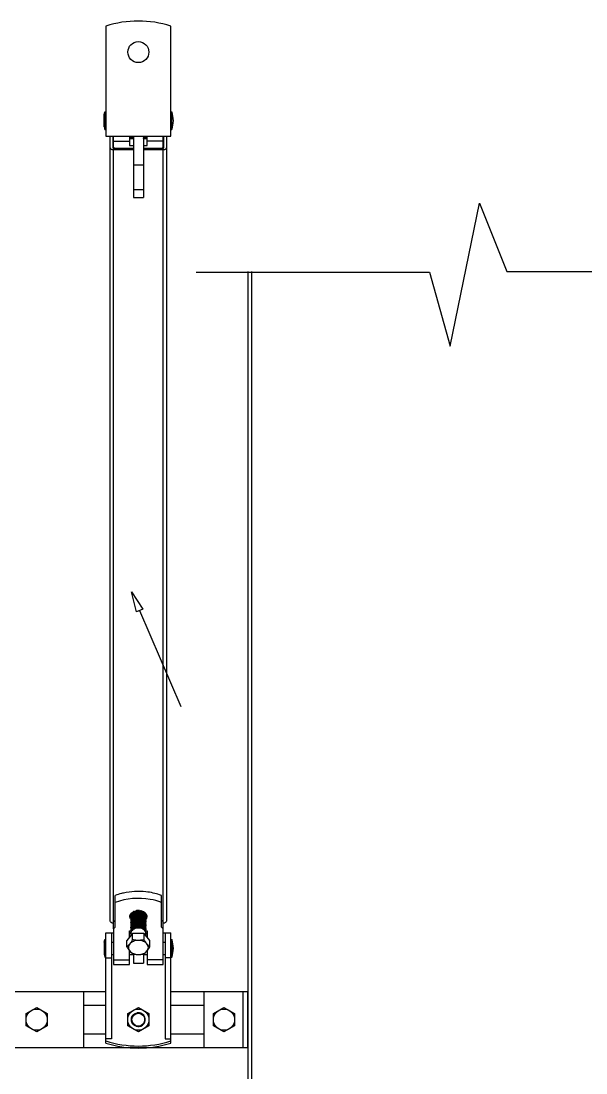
# Model space of a CAD drawing. Extents: x 921423 to 1291758, y 534425 to 1049953.
# Drawn here: x 1129217 to 1131280, y 848023 to 851865 of the extents above; entities that cross this region are included whole.
import ezdxf

# ---------------------------------------------------------------- set-up
doc = ezdxf.new("R2010")
doc.units = 0
doc.header["$LTSCALE"] = 1000
doc.header["$MEASUREMENT"] = 0
doc.layers.add('02___PRT_ALL_AXES', color=7, linetype='Continuous')
doc.layers.add('03___PRT_ALL_CURVES', color=7, linetype='Continuous')

msp = doc.modelspace()

# ---------------------------------------------------------------- linework, layer by layer
at = {"color": 0, "linetype": 'Continuous'}
for p, q in [((1129526.7, 851846.5), (1129526.7, 851443.6)), ((1129763.6, 851443.6), (1129763.6, 851846.5)), ((1129523.1, 851532.5), (1129526.7, 851532.5)), ((1129763.6, 851532.5), (1129767.3, 851532.5)), ((1129523.1, 851468.7), (1129526.7, 851468.7)), ((1129763.6, 851468.7), (1129767.3, 851468.7)), ((1129526.7, 851443.6), (1129763.6, 851443.6)), ((1129542.7, 848577.2), (1129542.7, 851443.6)), ((1129551.8, 851443.6), (1129551.8, 851402.2)), ((1129554, 851400.6), (1129554, 851443.6)), ((1129613.3, 851443.6), (1129613.3, 851410.6)), ((1129617.9, 851436.1), (1129617.9, 851436.1)), ((1129626.9, 851443.6), (1129626.9, 851220.2)), ((1129663.4, 851443.6), (1129663.4, 851220.2)), ((1129677.1, 851410.6), (1129677.1, 851443.6)), ((1129736.3, 851400.6), (1129736.3, 851443.6)), ((1129738.6, 851402.2), (1129738.6, 851443.6)), ((1129747.7, 851443.6), (1129747.7, 848577.2)), ((1129554, 851425.8), (1129613.3, 851425.8)), ((1129554, 851400.6), (1129626.9, 851400.6)), ((1129554, 848574.1), (1129554, 851394.2)), ((1129626.9, 851394.2), (1129554, 851394.2)), ((1129663.4, 851400.6), (1129736.3, 851400.6)), ((1129736.3, 851394.2), (1129663.4, 851394.2)), ((1129736.3, 851425.8), (1129677.1, 851425.8)), ((1129736.3, 848574.1), (1129736.3, 851394.2)), ((1129626.9, 851339.2), (1129663.4, 851339.2)), ((1129626.9, 851248.9), (1129663.4, 851248.9)), ((1129626.9, 851220.2), (1129663.4, 851220.2)), ((1129618.5, 848599.9), (1129618.5, 848599.9)), ((1129626.8, 848611.7), (1129627, 848611.5)), ((1129629.1, 848611.4), (1129627, 848611.5)), ((1129627.2, 848611.9), (1129629.1, 848611.4)), ((1129554, 848548.6), (1129554, 848418.5)), ((1129736.3, 848418.5), (1129736.3, 848548.6)), ((1129523.1, 848509.6), (1129526.7, 848509.6)), ((1129526.7, 848131.9), (1129526.7, 848534.7)), ((1129526.7, 848534.7), (1129554, 848534.7)), ((1129547.2, 848534.7), (1129547.2, 848147.4)), ((1129624.1, 848532.6), (1129603.1, 848506.8)), ((1129613.3, 848519.3), (1129613.3, 848542.3)), ((1129613.3, 848534.7), (1129617.8, 848534.7)), ((1129617.8, 848533.5), (1129617.8, 848537.4)), ((1129618.3, 848537.2), (1129617.8, 848537.4)), ((1129666.2, 848532.6), (1129624.1, 848532.6)), ((1129687.3, 848506.8), (1129666.2, 848532.6)), ((1129672.5, 848532.6), (1129672.5, 848535.9)), ((1129672.5, 848534.7), (1129677.1, 848534.7)), ((1129677.1, 848542.3), (1129677.1, 848519.3)), ((1129736.3, 848534.7), (1129763.6, 848534.7)), ((1129743.1, 848534.7), (1129743.1, 848147.4)), ((1129763.6, 848131.9), (1129763.6, 848534.7)), ((1129763.6, 848509.6), (1129767.3, 848509.6)), ((1129547.2, 848500.5), (1129554, 848500.5)), ((1129736.3, 848500.5), (1129743.1, 848500.5)), ((1129523.1, 848445.9), (1129526.7, 848445.9)), ((1129526.7, 848443.5), (1129547.2, 848443.5)), ((1129554, 848435.9), (1129613.3, 848435.9)), ((1129613.3, 848418.5), (1129613.3, 848468.6)), ((1129626.9, 848457.1), (1129626.9, 848423.1)), ((1129663.4, 848457.1), (1129663.4, 848423.1)), ((1129677.1, 848468.6), (1129677.1, 848418.5)), ((1129736.3, 848435.9), (1129677.1, 848435.9)), ((1129763.6, 848443.5), (1129743.1, 848443.5)), ((1129763.6, 848445.9), (1129767.3, 848445.9)), ((1129554, 848418.5), (1129613.3, 848418.5)), ((1129626.9, 848423.1), (1129663.4, 848423.1)), ((1129677.1, 848418.5), (1129736.3, 848418.5)), ((1129885.1, 848115.2), (1129885.1, 848320.2)), ((1130028.2, 848115.2), (1130028.2, 848320.2)), ((1130044.8, 848115.2), (1130044.8, 848320.2)), ((1129645.2, 848241.1), (1129645.2, 848242.2)), ((1129619.9, 848225), (1129620, 848225)), ((1129620, 848225.4), (1129620, 848225.5)), ((1129547.2, 848147.4), (1129526.7, 848147.4)), ((1129743.1, 848147.4), (1129763.6, 848147.4))]:
    msp.add_line(p, q, dxfattribs=at)
at = {"color": 7, "linetype": 'Continuous'}
for p, q in [((1129856.1, 850946.9), (1130708.5, 850946.9)), ((1130044.8, 850949.6), (1130044.8, 847307)), ((1130058.4, 850949.6), (1130058.4, 847307)), ((1130990.7, 850949.6), (1131989.9, 850949.6))]:
    msp.add_line(p, q, dxfattribs=at)
at = {"color": 0}
for p, q in [((1128927.2, 848320.2), (1129526.7, 848320.2)), ((1129444.9, 848320.2), (1129444.9, 848115.3)), ((1129763.6, 848320.2), (1130044.8, 848320.2)), ((1129444.9, 848270.2), (1129526.8, 848270.2)), ((1129763.7, 848270.2), (1129885.1, 848270.2)), ((1129444.9, 848165.2), (1129526.8, 848165.2)), ((1129763.7, 848165.2), (1129885.1, 848165.2)), ((1129031.5, 848115.2), (1130044.8, 848115.2))]:
    msp.add_line(p, q, dxfattribs=at)
for points in [[(1130783.3, 850677.7), (1130891.2, 851199.5)], [(1130891.2, 851199.5), (1130990.7, 850949.6)], [(1130708.5, 850946.9), (1130783.3, 850677.7)]]:
    msp.add_lwpolyline(points, dxfattribs=at)
at = {"color": 4}
msp.add_lwpolyline([(1129638.5, 849706.8), (1129620.6, 849780.1), (1129661.3, 849716.5)], close=True, dxfattribs=at)
at = {"color": 4, "extrusion": (0.91941, 0.3933, 0), "elevation": 1372803.2}
msp.add_lwpolyline([(336942.2, 0), (336560.7, 0)], dxfattribs=at)
at = {"color": 4, "extrusion": (0, 1, 0), "elevation": 849360.9}
msp.add_lwpolyline([(-1129799.9, 0), (-1129799.7, 0)], dxfattribs=at)
at = {"color": 0, "linetype": 'Continuous'}
msp.add_circle((1129645.2, 848217.3), 23.8, dxfattribs=at)
for centre, radius, start, end in [((1129645.2, 851469.9), 394.7, 72.5364, 107.4636), ((1129632.7, 851441), 14.9, 172.4739, 179.9828), ((1129632.6, 851440), 14.8, 176.29, 179.9967), ((1129632.7, 851440), 14.9, 180.0177, 187.7118), ((1129632.7, 851436.1), 14.9, 172.6677, 179.9838), ((1129632.8, 851444.9), 14.9, 184.6388, 187.5163), ((1129632.8, 851440), 15, 170.5953, 176.2819), ((1129633.1, 851439.9), 15.2, 165.9398, 170.5941), ((1129632.9, 851440.9), 15.1, 169.6225, 172.4804), ((1129633, 851436.1), 15.2, 165.7622, 172.658), ((1129633.4, 851436), 15.6, 162.5002, 165.7671), ((1129641.7, 851414.6), 26.5, 124.6383, 125.9814), ((1129641.9, 851418.3), 26.8, 124.0237, 125.416), ((1129642, 851414.3), 27, 124.026, 124.6404), ((1129650.3, 851414.8), 25.6, 58.236, 59.1443), ((1129650.4, 851416), 25.4, 57.1454, 59.0662), ((1129650.7, 851415.4), 24.9, 56.1506, 58.2417), ((1129651.4, 851417.5), 23.6, 52.0605, 57.1819), ((1129658.7, 851438.3), 13.8, 16.4386, 22.9713), ((1129659.2, 851438.4), 13.3, 15.3782, 16.4026), ((1129659.4, 851438.5), 13.1, 8.8155, 15.3917), ((1129659.2, 851433.6), 13.3, 15.3332, 16.4047), ((1129659.4, 851433.6), 13.1, 10.6843, 15.3402), ((1129659.8, 851442.4), 12.7, 4.3365, 5.599), ((1129659.8, 851442.4), 12.7, 351.1705, 359.9739), ((1129659.8, 851438.6), 12.7, 0.0259, 8.8089), ((1129659.8, 851437.6), 12.7, 353.07, 359.9861), ((1129660, 851443.4), 12.5, 0.0003, 1.1866), ((1129659.9, 851442.4), 12.6, 0.0047, 4.3392), ((1129659.9, 851437.6), 12.6, 0.0047, 4.3395), ((1129632.4, 848592.9), 18.4, 150.7547, 154.3708), ((1129633.5, 848592.3), 19.6, 144.1845, 150.7189), ((1129633.9, 848595.6), 20.1, 211.4005, 217.607), ((1129634.5, 848591.6), 20.8, 141.9511, 144.2205), ((1129631.6, 848595.8), 13.7, 174.1936, 177.5933), ((1129632.6, 848595.4), 14.8, 176.2921, 177.5737), ((1129632.6, 848595.4), 14.8, 177.5739, 178.5028), ((1129632.6, 848595.4), 14.7, 178.5029, 179.2826), ((1129632.5, 848595.4), 14.7, 179.2826, 179.9999), ((1129632.6, 848595.4), 14.7, 180.0006, 181.7152), ((1129632.6, 848595.4), 14.8, 181.7164, 184.3519), ((1129632.7, 848591.5), 14.9, 172.4732, 179.9828), ((1129632.6, 848590.5), 14.8, 176.2908, 183.5476), ((1129632.7, 848586.7), 14.8, 172.7542, 179.9843), ((1129632.6, 848585.7), 14.8, 176.2906, 179.9967), ((1129632.7, 848585.7), 14.9, 180.0174, 187.5513), ((1129631.7, 848595.7), 13.8, 170.8203, 174.1915), ((1129632.8, 848595.3), 15, 170.6064, 176.282), ((1129632.8, 848595.4), 14.9, 184.3535, 187.5155), ((1129632.8, 848590.5), 15, 170.6461, 176.2828), ((1129633.1, 848585.6), 15.2, 163.2981, 176.2155), ((1129632.8, 848590.5), 14.9, 183.5508, 187.7922), ((1129633, 848595.3), 15.2, 167.3413, 170.6096), ((1129631.8, 848595.7), 14, 168.5956, 170.8202), ((1129633, 848591.4), 15.2, 165.8112, 172.4652), ((1129633.2, 848590.4), 15.4, 162.498, 170.6185), ((1129633, 848586.6), 15.2, 165.7041, 172.7434), ((1129633, 848581.8), 15.2, 165.7267, 172.493), ((1129633.2, 848580.8), 15.4, 162.4909, 170.6051), ((1129635, 848591.1), 21.5, 140.1265, 141.9534), ((1129632.1, 848595.6), 14.3, 163.6782, 168.5833), ((1129633.2, 848595.3), 15.3, 165.8219, 167.3436), ((1129633.3, 848595.2), 15.5, 163.63, 165.8195), ((1129633.3, 848591.4), 15.5, 164.4503, 165.8214), ((1129633.4, 848586.5), 15.6, 162.5159, 165.7097), ((1129633.4, 848581.7), 15.6, 162.5135, 165.7315), ((1129632.6, 848595.5), 14.8, 158.8112, 163.6737), ((1129633.5, 848595.2), 15.7, 162.6522, 163.6323), ((1129633.5, 848591.3), 15.7, 162.5051, 164.4489), ((1129634.3, 848594.9), 16.5, 153.2181, 162.433), ((1129633.7, 848590.3), 15.9, 161.2184, 162.521), ((1129633.1, 848595.3), 15.4, 155.4096, 158.8168), ((1129633.9, 848594.9), 16.3, 149.029, 155.3717), ((1129635.5, 848594.3), 17.9, 147.2771, 153.2367), ((1129636.8, 848593.5), 19.4, 141.4765, 147.2734), ((1129642, 848582.1), 33.2, 116.9716, 117.1914), ((1129642.5, 848581.2), 34.3, 113.9096, 116.9569), ((1129641.5, 848587.1), 27.2, 120.5279, 120.8982), ((1129641.9, 848586.5), 28, 117.1944, 120.5148), ((1129643.2, 848579.5), 36.2, 110.6062, 113.9098), ((1129646.2, 848577.2), 38.4, 91.5745, 101.1898), ((1129646.2, 848549.9), 38, 97.612, 98.5483), ((1129645, 848572.7), 43, 87.2089, 89.7303), ((1129645.2, 848567.7), 48, 87.8186, 90.0078), ((1129646.3, 848577), 38.6, 88.83, 91.6019), ((1129645.3, 848569.8), 45.9, 85.7692, 87.8187), ((1129646.3, 848577.4), 38.2, 85.6396, 88.8291), ((1129645, 848572.7), 43.1, 84.3791, 87.2114), ((1129646, 848576.6), 39.1, 76.1216, 79.3126), ((1129646.8, 848579.9), 35.5, 69.1888, 70.1515), ((1129647, 848580.5), 34.9, 68.0181, 69.189), ((1129653, 848589), 24.7, 44.9812, 48.9553), ((1129654.5, 848591.8), 21.3, 40.9332, 43.2447), ((1129653.9, 848589.9), 23.4, 43.051, 44.9607), ((1129655, 848592.2), 20.7, 39.8011, 40.9276), ((1129655.1, 848591), 21.8, 35.7508, 43.1144), ((1129658.3, 848597), 14.3, 20.5547, 25.6449), ((1129658.8, 848597.2), 13.8, 18.1541, 20.5369), ((1129659.2, 848593.8), 13.3, 15.3602, 16.4085), ((1129659.4, 848593.9), 13.1, 8.8275, 15.3735), ((1129659.2, 848589), 13.3, 15.3455, 16.4078), ((1129659.4, 848589), 13.1, 8.8161, 15.3587), ((1129659.2, 848584.1), 13.3, 15.3562, 16.4067), ((1129659.4, 848584.2), 13.1, 8.5831, 15.3704), ((1129659.8, 848588.1), 12.7, 350.9429, 359.9728), ((1129659.9, 848597.4), 12.6, 2.7676, 6.617), ((1129659.8, 848597.5), 12.7, 351.3231, 359.9751), ((1129659.6, 848597.8), 12.9, 351.1957, 351.4438), ((1129659.8, 848593.9), 12.7, 0.0261, 8.8211), ((1129659.8, 848593), 12.7, 351.1717, 359.9739), ((1129659.8, 848589.1), 12.7, 0.026, 8.8097), ((1129657.6, 848596.3), 17.5, 327.8953, 328.9179), ((1129659.8, 848584.2), 12.7, 0.0243, 8.5745), ((1129659.9, 848597.4), 12.6, 359.993, 2.7658), ((1129659.9, 848592.9), 12.6, 0.0047, 4.3395), ((1129659.9, 848588.1), 12.6, 0.0047, 4.3394), ((1129657.9, 848596.1), 17.1, 328.9126, 331.6127), ((1129656.2, 848591.8), 20.4, 34.9477, 35.6756), ((1129656.5, 848592), 20.1, 33.5595, 34.9495), ((1129657.9, 848594.2), 17.1, 26.7554, 29.0313), ((1129658.4, 848595.8), 16.6, 331.6112, 334.7707), ((1129656.8, 848592.2), 19.7, 32.816, 33.5577), ((1129657.1, 848592.4), 19.3, 30.7572, 32.8206), ((1129657.4, 848592.6), 18.9, 30.1535, 30.7522), ((1129554, 848585.2), 16, 268.3666, 269.9989), ((1129632.7, 848581.8), 14.9, 172.5017, 179.9829), ((1129632.6, 848580.9), 14.8, 176.2904, 179.9967), ((1129632.7, 848580.9), 14.9, 180.0173, 187.5367), ((1129632.7, 848577), 14.9, 172.4872, 179.9829), ((1129632.6, 848576), 14.8, 176.2903, 179.9967), ((1129632.7, 848576), 14.9, 180.0173, 187.5328), ((1129632.7, 848572.2), 14.9, 172.4835, 179.9829), ((1129632.6, 848571.2), 14.8, 176.2866, 179.9968), ((1129632.7, 848571.2), 14.9, 180.0162, 187.3323), ((1129632.7, 848567.3), 14.9, 172.2882, 179.9823), ((1129632.6, 848566.4), 14.8, 176.2903, 179.9967), ((1129632.7, 848566.4), 14.9, 180.0172, 187.5261), ((1129632.7, 848562.5), 14.9, 172.4765, 179.9828), ((1129632.6, 848561.5), 14.8, 176.29, 179.9967), ((1129632.7, 848561.5), 14.9, 180.0171, 187.5169), ((1129632.7, 848557.7), 14.9, 172.4677, 179.9827), ((1129632.6, 848556.7), 14.8, 176.29, 179.9967), ((1129632.7, 848556.7), 14.9, 180.017, 187.4489), ((1129632.7, 848552.8), 14.9, 172.3978, 179.9823), ((1129632.6, 848551.9), 14.8, 176.29, 179.9967), ((1129632.7, 848551.9), 14.9, 180.0171, 187.5089), ((1129632.7, 848548), 14.9, 172.4594, 179.9827), ((1129632.6, 848547), 14.8, 176.29, 179.9967), ((1129632.7, 848547), 14.9, 180.017, 187.4917), ((1129632.8, 848580.9), 15, 170.6329, 176.2824), ((1129632.8, 848576), 15, 170.6233, 176.2823), ((1129632.8, 848566.4), 15, 170.633, 176.2824), ((1129632.8, 848561.5), 15, 170.5993, 176.2819), ((1129632.8, 848556.7), 15, 170.6057, 176.2819), ((1129632.8, 848547), 15, 170.5894, 176.2819), ((1129633, 848576.9), 15.2, 165.766, 172.4789), ((1129633.2, 848575.9), 15.4, 162.488, 170.5957), ((1129633, 848572.1), 15.2, 165.7649, 172.4752), ((1129633, 848567.3), 15.2, 165.7459, 172.2807), ((1129633.2, 848566.3), 15.4, 162.4871, 170.6053), ((1129633, 848562.5), 15.2, 165.7642, 172.4682), ((1129633.2, 848561.4), 15.4, 162.4824, 170.5717), ((1129633, 848557.6), 15.2, 165.7627, 172.4595), ((1129633.2, 848556.6), 15.4, 162.4829, 170.5782), ((1129633, 848552.8), 15.2, 165.7631, 172.3902), ((1129633, 848548), 15.2, 165.7634, 172.4513), ((1129633.2, 848546.9), 15.4, 162.4867, 170.562), ((1129633, 848543.1), 15.2, 165.765, 172.4342), ((1129633.2, 848542.1), 15.4, 162.4917, 170.5553), ((1129633.4, 848576.9), 15.6, 162.5087, 165.7704), ((1129633.4, 848572), 15.6, 162.5058, 165.7693), ((1129633.4, 848567.2), 15.6, 162.4516, 165.7498), ((1129633.4, 848562.4), 15.6, 162.5049, 165.7686), ((1129633.4, 848557.5), 15.6, 162.5002, 165.767), ((1129633.4, 848552.7), 15.6, 162.5007, 165.7672), ((1129633.4, 848547.9), 15.6, 162.5015, 165.7677), ((1129633.4, 848543), 15.6, 162.5045, 165.7692), ((1129659.2, 848579.3), 13.3, 15.3803, 16.4044), ((1129659.4, 848579.4), 13.1, 8.806, 15.3938), ((1129659.2, 848574.5), 13.3, 15.4324, 16.4009), ((1129659.4, 848574.5), 13.1, 8.7871, 15.4463), ((1129659.4, 848569.7), 13.1, 9.0944, 16.4713), ((1129659.2, 848564.8), 13.3, 15.3426, 16.4105), ((1129659.4, 848564.9), 13.1, 8.8357, 15.3558), ((1129659.2, 848560), 13.3, 15.3335, 16.4046), ((1129659.4, 848560), 13.1, 8.8222, 15.3467), ((1129659.2, 848555.1), 13.3, 15.295, 16.4082), ((1129659.4, 848555.2), 13.1, 8.8659, 15.3078), ((1129659.2, 848550.3), 13.3, 15.3024, 16.4096), ((1129659.4, 848550.4), 13.1, 8.6158, 15.3161), ((1129659.2, 848545.5), 13.3, 15.3159, 16.4116), ((1129659.4, 848545.5), 13.1, 8.8392, 15.3288), ((1129659.8, 848569.7), 12.7, 0.0272, 9.08), ((1129659.8, 848554.3), 12.7, 350.9764, 359.9733), ((1129659.8, 848583.3), 12.7, 351.161, 359.9738), ((1129659.8, 848579.4), 12.7, 0.0259, 8.7993), ((1129659.8, 848578.5), 12.7, 351.1413, 359.9737), ((1129659.8, 848574.6), 12.7, 0.0258, 8.7798), ((1129659.8, 848573.6), 12.7, 351.4494, 359.976), ((1129659.8, 848568.8), 12.7, 351.1911, 359.9741), ((1129659.8, 848564.9), 12.7, 0.0261, 8.8295), ((1129659.8, 848564), 12.7, 351.178, 359.9739), ((1129659.8, 848560.1), 12.7, 0.0259, 8.8159), ((1129659.8, 848559.1), 12.7, 351.2218, 359.9742), ((1129659.8, 848555.2), 12.7, 0.0263, 8.8603), ((1129659.8, 848550.4), 12.7, 0.0245, 8.608), ((1129659.8, 848549.5), 12.7, 351.1951, 359.9741), ((1129659.8, 848545.6), 12.7, 0.0262, 8.8333), ((1129659.9, 848583.3), 12.6, 0.0047, 4.3393), ((1129659.9, 848578.5), 12.6, 0.0047, 4.3389), ((1129659.9, 848573.6), 12.6, 0.0046, 4.3456), ((1129659.9, 848568.8), 12.6, 0.0047, 4.3396), ((1129659.9, 848564), 12.6, 0.0047, 4.3395), ((1129659.9, 848559.1), 12.6, 0.0047, 4.3399), ((1129659.9, 848554.3), 12.6, 0.0047, 4.3399), ((1129659.9, 848549.5), 12.6, 0.0047, 4.3399), ((1129656.1, 848595.9), 20.5, 323.7264, 324.8215), ((1129736.3, 848585.2), 16, 270.0011, 271.6334), ((1129632.7, 848543.2), 14.9, 172.4422, 179.9826), ((1129632.6, 848542.2), 14.8, 176.2903, 179.9967), ((1129632.7, 848542.2), 14.9, 180.0172, 187.5273), ((1129632.7, 848538.3), 14.9, 172.4782, 179.9829), ((1129632.6, 848537.4), 14.8, 176.2902, 179.9967), ((1129632.8, 848542.2), 15, 170.5827, 176.2821), ((1129632.8, 848537.4), 15, 170.6229, 176.2822), ((1129633, 848538.3), 15.2, 165.7668, 172.4699), ((1129633.2, 848537.3), 15.4, 162.4849, 170.5952), ((1129633.4, 848538.2), 15.6, 162.5094, 165.7711), ((1129633.4, 848533.4), 15.6, 162.5026, 165.791), ((1129659.2, 848540.6), 13.3, 15.3138, 16.4121), ((1129659.4, 848540.7), 13.1, 8.8348, 15.3268), ((1129659.2, 848535.8), 13.3, 15.3664, 16.4089), ((1129659.4, 848535.9), 13.1, 8.8239, 15.3798), ((1129659.8, 848544.6), 12.7, 351.1908, 359.9741), ((1129659.8, 848540.8), 12.7, 0.0261, 8.8289), ((1129659.8, 848539.8), 12.7, 351.179, 359.9739), ((1129659.8, 848535.9), 12.7, 0.0261, 8.8175), ((1129659.9, 848544.6), 12.6, 0.0047, 4.3399), ((1129659.9, 848539.8), 12.6, 0.0047, 4.3394), ((1129645.2, 848217.3), 25.1, 275.5796, 101.2035), ((1129644.7, 848217.2), 25.1, 88.982, 100.1624), ((1129645.2, 848217.3), 26.4, 178.9205, 185.2696), ((1129645.2, 848217.3), 26.4, 170.4027, 175.8672), ((1129645.2, 848217.3), 26.4, 175.8685, 178.9165), ((1129645.2, 848217.3), 26.4, 185.2707, 187.4247), ((1129645.2, 848217.3), 26.5, 187.4316, 195.9775), ((1129645.2, 848217.3), 26.5, 167.0668, 170.4004), ((1129645.2, 848217.3), 26.4, 164.3926, 167.0672), ((1129645.1, 848217.3), 26.4, 162.03, 164.3906), ((1129644.7, 848216.1), 26.3, 160.2514, 161.7211), ((1129645.2, 848217.3), 26.4, 195.9832, 198.1201), ((1129645.2, 848217.3), 26.4, 198.1212, 204.6411), ((1129645.2, 848217.3), 26.5, 204.6463, 208.0841), ((1129645.2, 848217.3), 26.4, 208.0825, 212.3888), ((1129645.2, 848217.3), 26.4, 208.4883, 212.3891), ((1129645.2, 848508.4), 387.3, 252.1887, 287.8113), ((1129645.2, 848508.4), 394.7, 252.5364, 287.4636)]:
    msp.add_arc(centre, radius, start, end, dxfattribs=at)
for points, knots in [([(1129617.9, 851436.1), (1129617.9, 851437.4), (1129618.5, 851440.1), (1129619.7, 851442.5), (1129620.4, 851443.7)], [0, 0, 0, 0, 0.49066, 1, 1, 1, 1]), ([(1129619.8, 851443.7), (1129619.7, 851443.4), (1129619.2, 851442.5), (1129618.8, 851441.5), (1129618.5, 851440.7)], [0, 0, 0, 0, 0.253666, 1, 1, 1, 1]), ([(1129623.6, 851443.7), (1129623, 851443.1), (1129620.9, 851440.9), (1129619.3, 851438.2), (1129618.6, 851436.1)], [0, 0, 0, 0, 0.263007, 1, 1, 1, 1]), ([(1129619, 851436.1), (1129619.3, 851436.8), (1129620.7, 851439.7), (1129622.8, 851442.1), (1129624.6, 851443.7)], [0, 0, 0, 0, 0.238978, 1, 1, 1, 1]), ([(1129626.9, 851441.5), (1129626.3, 851441.1), (1129624.2, 851439.6), (1129622.3, 851437.7), (1129621.2, 851436.1)], [0, 0, 0, 0, 0.260528, 1, 1, 1, 1]), ([(1129621.9, 851436.1), (1129622.2, 851436.5), (1129623.5, 851437.9), (1129625.1, 851439.3), (1129626.3, 851440.1)], [0, 0, 0, 0, 0.242618, 1, 1, 1, 1]), ([(1129670.4, 851436.1), (1129670, 851436.7), (1129668.1, 851439.3), (1129665.6, 851441.4), (1129663.5, 851442.6)], [0, 0, 0, 0, 0.235297, 1, 1, 1, 1]), ([(1129663.5, 851441.6), (1129664.1, 851441.3), (1129666.4, 851439.7), (1129668.5, 851437.8), (1129669.7, 851436.1)], [0, 0, 0, 0, 0.26441, 1, 1, 1, 1]), ([(1129667.2, 851443.7), (1129668.4, 851442.6), (1129670.4, 851440.3), (1129671.7, 851437.5), (1129672.1, 851436.1)], [0, 0, 0, 0, 0.519467, 1, 1, 1, 1]), ([(1129672, 851437.4), (1129671.8, 851437.9), (1129671, 851440.2), (1129669.5, 851442.3), (1129668.2, 851443.7)], [0, 0, 0, 0, 0.239996, 1, 1, 1, 1]), ([(1129671, 851443.7), (1129671.2, 851443.3), (1129671.9, 851441.6), (1129672.4, 851439.9), (1129672.5, 851438.5)], [0, 0, 0, 0, 0.256497, 1, 1, 1, 1]), ([(1129549.6, 851394.8), (1129547.7, 851395.4), (1129544.4, 851397.1), (1129542.7, 851400.6), (1129542.7, 851402.2)], [0, 0, 0, 0, 0.547859, 1, 1, 1, 1]), ([(1129551.8, 851402.2), (1129551.8, 851401.6), (1129552.8, 851400.7), (1129553.8, 851400.6), (1129554, 851400.6)], [0, 0, 0, 0, 0.70154, 1, 1, 1, 1]), ([(1129736.3, 851400.6), (1129736.6, 851400.6), (1129737.5, 851400.7), (1129738.6, 851401.6), (1129738.6, 851402.2)], [0, 0, 0, 0, 0.29846, 1, 1, 1, 1]), ([(1129747.7, 851402.2), (1129747.7, 851400.6), (1129746, 851397.1), (1129742.6, 851395.4), (1129740.8, 851394.8)], [0, 0, 0, 0, 0.452141, 1, 1, 1, 1]), ([(1129616.7, 848585.2), (1129615.3, 848587.5), (1129613.4, 848592.9), (1129614.7, 848598.4), (1129615.8, 848600.9)], [0, 0, 0, 0, 0.503467, 1, 1, 1, 1]), ([(1129617.9, 848572.2), (1129618, 848574.5), (1129619.5, 848579.2), (1129624.6, 848585.1), (1129631.9, 848589.3), (1129637.6, 848590.9), (1129640.5, 848591.3)], [0, 0, 0, 0, 0.21682, 0.453957, 0.717085, 1, 1, 1, 1]), ([(1129672, 848597.6), (1129671.3, 848599.7), (1129668.8, 848604), (1129662.6, 848608.6), (1129654.6, 848611.5), (1129645.6, 848612.4), (1129636.5, 848611.2), (1129628.3, 848607.9), (1129621.9, 848602.9), (1129619.3, 848598.3), (1129618.5, 848596)], [0, 0, 0, 0, 0.1028, 0.219575, 0.350436, 0.490257, 0.631411, 0.766198, 0.889253, 1, 1, 1, 1]), ([(1129618.5, 848605), (1129619, 848605.6), (1129621.5, 848608.2), (1129624.5, 848610.3), (1129627, 848611.5)], [0, 0, 0, 0, 0.237518, 1, 1, 1, 1]), ([(1129672, 848592.7), (1129671.3, 848594.9), (1129668.8, 848599.1), (1129662.6, 848603.8), (1129654.6, 848606.7), (1129645.6, 848607.6), (1129636.5, 848606.3), (1129628.3, 848603.1), (1129621.9, 848598), (1129619.3, 848593.5), (1129618.5, 848591.2)], [0, 0, 0, 0, 0.102802, 0.219579, 0.350445, 0.490271, 0.631419, 0.766196, 0.889248, 1, 1, 1, 1]), ([(1129618.5, 848590), (1129619.2, 848592.5), (1129622.1, 848597.3), (1129629, 848602.5), (1129637.7, 848605.7), (1129647.4, 848606.6), (1129656.7, 848605.2), (1129664.7, 848601.6), (1129669.7, 848596.8), (1129671.9, 848592.5), (1129672.4, 848590.2), (1129672.5, 848589.1)], [0, 0, 0, 0, 0.111989, 0.237167, 0.374547, 0.517663, 0.657661, 0.786312, 0.89922, 0.950664, 1, 1, 1, 1]), ([(1129672, 848587.9), (1129671.3, 848590), (1129668.8, 848594.3), (1129662.6, 848598.9), (1129654.6, 848601.8), (1129645.6, 848602.7), (1129636.5, 848601.5), (1129628.3, 848598.2), (1129621.9, 848593.2), (1129619.3, 848588.7), (1129618.5, 848586.4)], [0, 0, 0, 0, 0.102803, 0.219579, 0.350445, 0.490272, 0.63142, 0.766197, 0.889249, 1, 1, 1, 1]), ([(1129618.5, 848585.4), (1129619.3, 848587.8), (1129622.2, 848592.6), (1129629.2, 848597.8), (1129637.9, 848600.9), (1129647.5, 848601.8), (1129656.8, 848600.3), (1129664.8, 848596.7), (1129669.7, 848592), (1129671.9, 848587.6), (1129672.4, 848585.4), (1129672.5, 848584.2)], [0, 0, 0, 0, 0.112247, 0.237701, 0.375218, 0.518283, 0.658097, 0.786535, 0.899295, 0.950694, 1, 1, 1, 1]), ([(1129672, 848583.1), (1129671.3, 848585.2), (1129668.8, 848589.5), (1129662.6, 848594.1), (1129654.6, 848597), (1129645.6, 848597.9), (1129636.5, 848596.7), (1129628.3, 848593.4), (1129621.9, 848588.4), (1129619.3, 848583.8), (1129618.5, 848581.5)], [0, 0, 0, 0, 0.102804, 0.219579, 0.350435, 0.490256, 0.631409, 0.766198, 0.88925, 1, 1, 1, 1]), ([(1129618.5, 848580.6), (1129619.3, 848583), (1129622.2, 848587.8), (1129629.2, 848592.9), (1129637.9, 848596.1), (1129647.5, 848597), (1129656.8, 848595.5), (1129664.8, 848591.9), (1129669.7, 848587.2), (1129671.9, 848582.8), (1129672.4, 848580.5), (1129672.5, 848579.4)], [0, 0, 0, 0, 0.112246, 0.2377, 0.375215, 0.518278, 0.658091, 0.78653, 0.899293, 0.950693, 1, 1, 1, 1]), ([(1129672, 848578.2), (1129671.3, 848580.4), (1129668.8, 848584.6), (1129662.6, 848589.3), (1129654.6, 848592.2), (1129645.6, 848593.1), (1129636.5, 848591.8), (1129628.3, 848588.6), (1129621.9, 848583.5), (1129619.3, 848579), (1129618.5, 848576.7)], [0, 0, 0, 0, 0.102805, 0.219582, 0.350438, 0.49026, 0.63141, 0.766198, 0.889251, 1, 1, 1, 1]), ([(1129640.5, 848587.5), (1129637.9, 848587.1), (1129633, 848585.8), (1129626.4, 848582.4), (1129621.3, 848577.8), (1129619.2, 848573.9), (1129618.5, 848571.9)], [0, 0, 0, 0, 0.277616, 0.53967, 0.780154, 1, 1, 1, 1]), ([(1129618.5, 848570.9), (1129619.3, 848573.3), (1129622.2, 848578.1), (1129629.2, 848583.3), (1129637.9, 848586.4), (1129647.5, 848587.3), (1129656.8, 848585.8), (1129664.8, 848582.2), (1129669.7, 848577.5), (1129671.9, 848573.1), (1129672.4, 848570.9), (1129672.5, 848569.7)], [0, 0, 0, 0, 0.112245, 0.237701, 0.375214, 0.518277, 0.6581, 0.786541, 0.899298, 0.950695, 1, 1, 1, 1]), ([(1129618.6, 848595.4), (1129619.4, 848597.7), (1129622.1, 848602.1), (1129628.5, 848607), (1129636.5, 848610.2), (1129645.4, 848611.4), (1129654.2, 848610.6), (1129662.2, 848607.8), (1129668.4, 848603.3), (1129671.1, 848599.2), (1129671.8, 848597.1)], [0, 0, 0, 0, 0.110828, 0.23379, 0.368184, 0.508826, 0.648319, 0.779281, 0.896604, 1, 1, 1, 1]), ([(1129620, 848603.3), (1129620.4, 848604), (1129622.4, 848606.9), (1129625.2, 848609.1), (1129627.5, 848610.5)], [0, 0, 0, 0, 0.235801, 1, 1, 1, 1]), ([(1129629.1, 848611.4), (1129629.8, 848611.8), (1129632.9, 848613.3), (1129636.2, 848614.3), (1129638.8, 848614.9)], [0, 0, 0, 0, 0.242859, 1, 1, 1, 1]), ([(1129630.5, 848613.4), (1129631.1, 848613.6), (1129633.8, 848614.5), (1129636.6, 848615.1), (1129638.7, 848615.5)], [0, 0, 0, 0, 0.245442, 1, 1, 1, 1]), ([(1129640.5, 848591.3), (1129644.3, 848591.9), (1129651.8, 848591.9), (1129660.7, 848589.2), (1129666.3, 848585.5), (1129669.6, 848582.3), (1129671.7, 848578.6), (1129672.4, 848575.9), (1129672.5, 848574.6)], [0, 0, 0, 0, 0.287626, 0.558153, 0.68143, 0.795158, 0.900367, 1, 1, 1, 1]), ([(1129672, 848573.4), (1129671.3, 848575.8), (1129668.2, 848580.6), (1129660.7, 848585.4), (1129651.4, 848588), (1129644.6, 848588), (1129641.1, 848587.6)], [0, 0, 0, 0, 0.20759, 0.44724, 0.716488, 1, 1, 1, 1]), ([(1129655.4, 848614.5), (1129656.7, 848614.2), (1129661.7, 848612.7), (1129666.4, 848610.1), (1129669.2, 848607.6)], [0, 0, 0, 0, 0.264636, 1, 1, 1, 1]), ([(1129660, 848612.9), (1129661.3, 848612.4), (1129665.7, 848610.1), (1129669.6, 848606.4), (1129671.2, 848603.2)], [0, 0, 0, 0, 0.276321, 1, 1, 1, 1]), ([(1129670, 848606.3), (1129669.4, 848607), (1129666.4, 848609.8), (1129662.9, 848611.8), (1129660.1, 848612.9)], [0, 0, 0, 0, 0.235806, 1, 1, 1, 1]), ([(1129671.8, 848597.1), (1129671.9, 848596.9), (1129672.2, 848595.8), (1129672.4, 848594.7), (1129672.5, 848593.9)], [0, 0, 0, 0, 0.252986, 1, 1, 1, 1]), ([(1129673.8, 848602.1), (1129675.4, 848599.4), (1129677.2, 848592.9), (1129674.7, 848586.6), (1129672.9, 848584)], [0, 0, 0, 0, 0.496414, 1, 1, 1, 1]), ([(1129673.4, 848588.8), (1129674.1, 848590.2), (1129675, 848593.3), (1129674.8, 848596.5), (1129674.5, 848598.1)], [0, 0, 0, 0, 0.504975, 1, 1, 1, 1]), ([(1129553.6, 848569.2), (1129550.9, 848569.2), (1129545.9, 848570.4), (1129542.7, 848575.1), (1129542.7, 848577.2)], [0, 0, 0, 0, 0.559089, 1, 1, 1, 1]), ([(1129617.9, 848552.8), (1129617.9, 848554.1), (1129618.5, 848556.7), (1129620.8, 848561.7), (1129626.3, 848567.1), (1129635, 848571.2), (1129645.1, 848572.9), (1129655.1, 848571.8), (1129663.9, 848568.4), (1129669.4, 848563.5), (1129671.8, 848558.8), (1129672.4, 848556.4), (1129672.5, 848555.2)], [0, 0, 0, 0, 0.05375, 0.109471, 0.230247, 0.36521, 0.508721, 0.651183, 0.78291, 0.898103, 0.950221, 1, 1, 1, 1]), ([(1129672, 848568.6), (1129671.3, 848570.7), (1129668.8, 848575), (1129662.6, 848579.6), (1129654.6, 848582.5), (1129645.6, 848583.4), (1129636.5, 848582.2), (1129628.3, 848578.9), (1129621.9, 848573.9), (1129619.3, 848569.3), (1129618.5, 848567)], [0, 0, 0, 0, 0.1028, 0.219577, 0.35044, 0.490268, 0.631416, 0.766199, 0.889253, 1, 1, 1, 1]), ([(1129618.5, 848566.1), (1129619.3, 848568.5), (1129622.2, 848573.3), (1129629.2, 848578.4), (1129637.9, 848581.6), (1129647.5, 848582.5), (1129656.8, 848581), (1129664.8, 848577.4), (1129669.7, 848572.7), (1129671.9, 848568.3), (1129672.4, 848566), (1129672.5, 848564.9)], [0, 0, 0, 0, 0.112246, 0.237704, 0.375214, 0.518276, 0.658095, 0.786533, 0.899295, 0.950695, 1, 1, 1, 1]), ([(1129672, 848558.9), (1129671.3, 848561), (1129668.8, 848565.3), (1129662.6, 848569.9), (1129654.6, 848572.9), (1129645.6, 848573.7), (1129636.5, 848572.5), (1129628.3, 848569.2), (1129621.9, 848564.2), (1129619.3, 848559.7), (1129618.5, 848557.4)], [0, 0, 0, 0, 0.102803, 0.219582, 0.350439, 0.490263, 0.631412, 0.766193, 0.88925, 1, 1, 1, 1]), ([(1129626.2, 848572.2), (1129624.4, 848570.9), (1129621.2, 848568), (1129619.2, 848564.2), (1129618.5, 848562.2)], [0, 0, 0, 0, 0.522085, 1, 1, 1, 1]), ([(1129618.5, 848561.2), (1129619.2, 848563.3), (1129621.4, 848567.3), (1129624.8, 848570.3), (1129626.7, 848571.6)], [0, 0, 0, 0, 0.476952, 1, 1, 1, 1]), ([(1129672, 848554.1), (1129671.3, 848556.2), (1129668.8, 848560.5), (1129662.6, 848565.1), (1129654.6, 848568), (1129645.6, 848568.9), (1129636.5, 848567.7), (1129628.3, 848564.4), (1129621.9, 848559.4), (1129619.3, 848554.8), (1129618.5, 848552.5)], [0, 0, 0, 0, 0.102803, 0.219581, 0.350439, 0.490263, 0.631413, 0.766193, 0.88925, 1, 1, 1, 1]), ([(1129618.5, 848551.6), (1129619.3, 848554), (1129622.2, 848558.8), (1129629.2, 848563.9), (1129637.9, 848567.1), (1129647.5, 848568), (1129656.8, 848566.5), (1129664.8, 848562.9), (1129669.7, 848558.2), (1129671.9, 848553.8), (1129672.4, 848551.5), (1129672.5, 848550.4)], [0, 0, 0, 0, 0.11225, 0.237708, 0.375218, 0.518284, 0.658099, 0.786539, 0.899299, 0.950695, 1, 1, 1, 1]), ([(1129672, 848549.2), (1129671.3, 848551.4), (1129668.8, 848555.6), (1129662.6, 848560.3), (1129654.6, 848563.2), (1129645.6, 848564.1), (1129636.5, 848562.9), (1129628.3, 848559.6), (1129621.9, 848554.5), (1129619.3, 848550), (1129618.5, 848547.7)], [0, 0, 0, 0, 0.102802, 0.219581, 0.35044, 0.490262, 0.631413, 0.766193, 0.889249, 1, 1, 1, 1]), ([(1129618.5, 848546.7), (1129619.3, 848549.2), (1129622.2, 848553.9), (1129629.2, 848559.1), (1129637.9, 848562.3), (1129647.5, 848563.1), (1129656.8, 848561.7), (1129664.8, 848558.1), (1129669.7, 848553.3), (1129671.9, 848549), (1129672.4, 848546.7), (1129672.5, 848545.6)], [0, 0, 0, 0, 0.112251, 0.237706, 0.375218, 0.518284, 0.658099, 0.78654, 0.899299, 0.950695, 1, 1, 1, 1]), ([(1129672, 848544.4), (1129671.3, 848546.5), (1129668.8, 848550.8), (1129662.6, 848555.4), (1129654.6, 848558.4), (1129645.6, 848559.2), (1129636.5, 848558), (1129628.3, 848554.7), (1129621.9, 848549.7), (1129619.3, 848545.2), (1129618.5, 848542.9)], [0, 0, 0, 0, 0.102801, 0.21958, 0.350441, 0.490262, 0.631414, 0.766194, 0.889248, 1, 1, 1, 1]), ([(1129618.5, 848541.9), (1129619.3, 848544.3), (1129622.2, 848549.1), (1129629.2, 848554.3), (1129637.9, 848557.4), (1129647.5, 848558.3), (1129656.8, 848556.8), (1129664.8, 848553.2), (1129669.7, 848548.5), (1129671.9, 848544.1), (1129672.4, 848541.9), (1129672.5, 848540.7)], [0, 0, 0, 0, 0.112246, 0.237702, 0.375218, 0.518285, 0.6581, 0.786541, 0.899298, 0.950694, 1, 1, 1, 1]), ([(1129672, 848539.6), (1129671.3, 848541.7), (1129668.8, 848546), (1129662.6, 848550.6), (1129654.6, 848553.5), (1129645.6, 848554.4), (1129636.5, 848553.2), (1129628.3, 848549.9), (1129621.9, 848544.9), (1129619.3, 848540.3), (1129618.5, 848538.1)], [0, 0, 0, 0, 0.1028, 0.219576, 0.350438, 0.490259, 0.631413, 0.766198, 0.889253, 1, 1, 1, 1]), ([(1129672, 848563.7), (1129671.5, 848565.4), (1129669.7, 848568.7), (1129665.5, 848572.8), (1129659.9, 848575.9), (1129651, 848578.5), (1129639, 848578.4), (1129630, 848574.9), (1129626.2, 848572.2)], [0, 0, 0, 0, 0.09979, 0.209755, 0.331258, 0.462623, 0.737838, 1, 1, 1, 1]), ([(1129626.7, 848571.6), (1129630.7, 848574.3), (1129640.4, 848577.8), (1129653, 848577.3), (1129662.1, 848573.9), (1129667.5, 848570.2), (1129671.2, 848565.5), (1129672.3, 848561.8), (1129672.5, 848560.1)], [0, 0, 0, 0, 0.268159, 0.54642, 0.676791, 0.795592, 0.902183, 1, 1, 1, 1]), ([(1129747.7, 848577.2), (1129747.7, 848575.1), (1129744.5, 848570.4), (1129739.5, 848569.2), (1129736.7, 848569.2)], [0, 0, 0, 0, 0.440911, 1, 1, 1, 1]), ([(1129620, 848225), (1129620.7, 848227.2), (1129622.9, 848231.4), (1129627.6, 848236.5), (1129633.5, 848240.2), (1129638, 848241.5), (1129640.3, 848241.8)], [0, 0, 0, 0, 0.250036, 0.500043, 0.750031, 1, 1, 1, 1]), ([(1129659.2, 848198), (1129661.3, 848199.4), (1129665, 848203), (1129668.6, 848209.9), (1129669.8, 848217.6), (1129668.7, 848225.3), (1129665.2, 848232.2), (1129659.7, 848237.7), (1129652.8, 848241.3), (1129647.7, 848242.2), (1129645.2, 848242.2)], [0, 0, 0, 0, 0.124979, 0.249964, 0.374956, 0.499953, 0.624956, 0.749965, 0.87498, 1, 1, 1, 1]), ([(1129647.6, 848192.3), (1129645.3, 848192), (1129640.5, 848192), (1129633.6, 848193.9), (1129627.5, 848197.7), (1129624.2, 848201.2), (1129622.9, 848203.1)], [0, 0, 0, 0, 0.24997, 0.499961, 0.749971, 1, 1, 1, 1]), ([(1129631.2, 848198), (1129633.4, 848196.1), (1129638.7, 848193.1), (1129644.7, 848192.2), (1129647.6, 848192.3)], [0, 0, 0, 0, 0.499904, 1, 1, 1, 1])]:
    msp.add_open_spline(points, degree=3, knots=knots, dxfattribs=at)
for points in [[(1129554, 851394.2), (1129552.5, 851394.2), (1129551, 851394.4), (1129549.6, 851394.8)], [(1129740.8, 851394.8), (1129739.3, 851394.4), (1129737.8, 851394.2), (1129736.3, 851394.2)], [(1129645.2, 848615.7), (1129643, 848615.8), (1129640.8, 848615.7), (1129638.7, 848615.5)], [(1129648.6, 848615.6), (1129650.2, 848615.5), (1129651.7, 848615.3), (1129653.3, 848615)], [(1129658.8, 848613.4), (1129656.9, 848614.1), (1129654.9, 848614.6), (1129652.9, 848615)], [(1129672.9, 848602.5), (1129672.3, 848603.5), (1129671.6, 848604.5), (1129670.8, 848605.4)], [(1129671.9, 848601.5), (1129672.1, 848600.6), (1129672.3, 848599.8), (1129672.4, 848598.9)], [(1129674.5, 848598.1), (1129674.2, 848599.4), (1129673.8, 848600.7), (1129673.2, 848601.9)], [(1129618.3, 848537.2), (1129618, 848536), (1129617.8, 848534.7), (1129617.8, 848533.5)]]:
    msp.add_open_spline(points, degree=3, dxfattribs=at)
at = {"layer": '02___PRT_ALL_AXES', "color": 0, "linetype": 'Continuous'}
for p, q in [((1129520.2, 851523.4), (1129523.1, 851532.5)), ((1129520.2, 851477.8), (1129520.2, 851523.4)), ((1129523.1, 851468.7), (1129523.1, 851532.5)), ((1129523.1, 851532.5), (1129526.7, 851532.5)), ((1129763.6, 851532.5), (1129767.3, 851532.5)), ((1129767.3, 851468.7), (1129767.3, 851532.5)), ((1129520.2, 851477.8), (1129523.1, 851468.7)), ((1129523.1, 851468.7), (1129526.7, 851468.7)), ((1129763.6, 851468.7), (1129767.3, 851468.7)), ((1129613.3, 851436.1), (1129626.9, 851436.1)), ((1129663.4, 851436.1), (1129677.1, 851436.1)), ((1129557.6, 851400.6), (1129554, 851404.3)), ((1129613.3, 851410.6), (1129626.9, 851410.6)), ((1129663.4, 851410.6), (1129677.1, 851410.6)), ((1129736.3, 851404.3), (1129732.7, 851400.6)), ((1129560.9, 848555.5), (1129560.9, 848671.2)), ((1129729.5, 848555.5), (1129729.5, 848671.2)), ((1129560.9, 848581), (1129554, 848574.1)), ((1129554, 848548.6), (1129554, 848574.1)), ((1129560.9, 848555.5), (1129554, 848548.6)), ((1129736.3, 848574.1), (1129729.5, 848581)), ((1129736.3, 848548.6), (1129729.5, 848555.5)), ((1129736.3, 848548.6), (1129736.3, 848574.1)), ((1129520.2, 848500.5), (1129523.1, 848509.6)), ((1129523.1, 848509.6), (1129523.1, 848445.9)), ((1129523.1, 848509.6), (1129526.7, 848509.6)), ((1129613.3, 848542.3), (1129617.8, 848542.3)), ((1129617.8, 848533.5), (1129617.8, 848537.4)), ((1129624.1, 848509.1), (1129624.1, 848532.6)), ((1129666.2, 848509.1), (1129666.2, 848532.6)), ((1129672.3, 848542.3), (1129677.1, 848542.3)), ((1129672.5, 848532.6), (1129672.5, 848535.9)), ((1129763.6, 848509.6), (1129767.3, 848509.6)), ((1129767.3, 848509.6), (1129767.3, 848445.9)), ((1129520.2, 848500.5), (1129520.2, 848455)), ((1129547.2, 848500.5), (1129554, 848500.5)), ((1129603.1, 848483.4), (1129603.1, 848506.8)), ((1129687.3, 848483.4), (1129687.3, 848506.8)), ((1129736.3, 848500.5), (1129743.1, 848500.5)), ((1129520.2, 848455), (1129523.1, 848445.9)), ((1129523.1, 848445.9), (1129526.7, 848445.9)), ((1129547.2, 848455), (1129554, 848455)), ((1129613.3, 848455), (1129626.9, 848455)), ((1129663.4, 848455), (1129677.1, 848455)), ((1129736.3, 848455), (1129743.1, 848455)), ((1129763.6, 848445.9), (1129767.3, 848445.9)), ((1129235.3, 848239.6), (1129274, 848262)), ((1129235.3, 848194.9), (1129235.3, 848239.6)), ((1129274, 848262), (1129312.7, 848239.6)), ((1129312.7, 848239.6), (1129312.7, 848194.9)), ((1129606.4, 848239.6), (1129645.2, 848262)), ((1129606.4, 848194.9), (1129606.4, 848239.6)), ((1129645.2, 848262), (1129683.9, 848239.6)), ((1129683.9, 848239.6), (1129683.9, 848194.9)), ((1129919, 848239.6), (1129957.8, 848262)), ((1129919, 848194.9), (1129919, 848239.6)), ((1129957.8, 848262), (1129996.5, 848239.6)), ((1129996.5, 848239.6), (1129996.5, 848194.9)), ((1129274, 848172.5), (1129235.3, 848194.9)), ((1129312.7, 848194.9), (1129274, 848172.5)), ((1129645.2, 848172.5), (1129606.4, 848194.9)), ((1129683.9, 848194.9), (1129645.2, 848172.5)), ((1129957.8, 848172.5), (1129919, 848194.9)), ((1129996.5, 848194.9), (1129957.8, 848172.5))]:
    msp.add_line(p, q, dxfattribs=at)
for centre, radius in [((1129645.2, 851751.2), 38.3), ((1129274, 848217.2), 38.7), ((1129645.2, 848217.3), 38.7), ((1129957.8, 848217.2), 38.7)]:
    msp.add_circle(centre, radius, dxfattribs=at)
for centre, radius, start, end in [((1129608.4, 851500.6), 91.1, 159.5127, 165.5225), ((1129681.9, 851500.6), 91.1, 339.5127, 20.4873), ((1129608.4, 851500.6), 91.1, 194.4775, 200.4873), ((1129608.4, 848477.7), 91.1, 159.5127, 165.5225), ((1129631.5, 848532.6), 13.6, 176.2826, 179.9965), ((1129658.2, 848532.5), 14.3, 13.5883, 15.7068), ((1129658.6, 848532.6), 13.9, 0.0785, 13.6173), ((1129681.9, 848477.7), 91.1, 339.5127, 20.4873), ((1129608.4, 848477.7), 91.1, 194.4775, 200.4873)]:
    msp.add_arc(centre, radius, start, end, dxfattribs=at)
for points, knots in [([(1129590.8, 848679.9), (1129588.3, 848679.4), (1129578.1, 848677), (1129568.2, 848673.9), (1129560.9, 848671.2)], [0, 0, 0, 0, 0.253167, 1, 1, 1, 1]), ([(1129729.5, 848645.7), (1129716.2, 848650.6), (1129661.2, 848665.1), (1129601, 848660.5), (1129560.9, 848645.7)], [0, 0, 0, 0, 0.248287, 1, 1, 1, 1]), ([(1129699.5, 848679.9), (1129690.6, 848681.9), (1129654.7, 848687.7), (1129617.5, 848685.8), (1129590.8, 848679.9)], [0, 0, 0, 0, 0.249292, 1, 1, 1, 1]), ([(1129729.5, 848671.2), (1129727, 848672.1), (1129717.2, 848675.5), (1129707.2, 848678.2), (1129699.5, 848679.9)], [0, 0, 0, 0, 0.24669, 1, 1, 1, 1]), ([(1129672, 848536.4), (1129671.3, 848538.8), (1129668.5, 848543.5), (1129661.6, 848548.6), (1129652.8, 848551.6), (1129643.1, 848552.3), (1129633.7, 848550.6), (1129625.6, 848546.7), (1129620.6, 848541.7), (1129618.4, 848537.1), (1129617.9, 848534.7), (1129617.9, 848533.5)], [0, 0, 0, 0, 0.10787, 0.229941, 0.365588, 0.508322, 0.649135, 0.779671, 0.895471, 0.948703, 1, 1, 1, 1]), ([(1129624.1, 848509.1), (1129623.3, 848507.8), (1129620, 848502.5), (1129616.5, 848497.5), (1129613.6, 848494)], [0, 0, 0, 0, 0.26296, 1, 1, 1, 1]), ([(1129619.2, 848526.7), (1129618.9, 848527.1), (1129618.2, 848529), (1129617.8, 848531.1), (1129617.8, 848532.6)], [0, 0, 0, 0, 0.255771, 1, 1, 1, 1]), ([(1129645.2, 848506.8), (1129643.4, 848506.8), (1129636.3, 848507), (1129629.3, 848508.1), (1129624.1, 848509.1)], [0, 0, 0, 0, 0.251885, 1, 1, 1, 1]), ([(1129666.2, 848509.1), (1129664.5, 848508.8), (1129657.6, 848507.5), (1129650.5, 848506.8), (1129645.2, 848506.8)], [0, 0, 0, 0, 0.248025, 1, 1, 1, 1]), ([(1129676.7, 848494), (1129675.8, 848495.1), (1129672, 848499.9), (1129668.7, 848505.1), (1129666.2, 848509.1)], [0, 0, 0, 0, 0.234887, 1, 1, 1, 1]), ([(1129672.5, 848532.6), (1129672.5, 848532.1), (1129672.4, 848530.1), (1129671.8, 848528.1), (1129671.2, 848526.7)], [0, 0, 0, 0, 0.246881, 1, 1, 1, 1]), ([(1129613.6, 848494), (1129612.7, 848492.9), (1129609.5, 848489.1), (1129605.9, 848485.7), (1129603.1, 848483.4)], [0, 0, 0, 0, 0.2742, 1, 1, 1, 1]), ([(1129603.1, 848483.4), (1129603.9, 848482), (1129607.2, 848476.8), (1129610.7, 848471.7), (1129613.6, 848468.2)], [0, 0, 0, 0, 0.26296, 1, 1, 1, 1]), ([(1129613.6, 848494), (1129612.1, 848492.1), (1129609.6, 848488), (1129608.3, 848481.1), (1129609.6, 848474.1), (1129612.1, 848470), (1129613.6, 848468.2)], [0, 0, 0, 0, 0.257484, 0.5, 0.742516, 1, 1, 1, 1]), ([(1129645.2, 848506.8), (1129642, 848506.8), (1129635.8, 848506.3), (1129624.6, 848503.1), (1129617, 848498.2), (1129613.6, 848494)], [0, 0, 0, 0, 0.270899, 0.532809, 1, 1, 1, 1]), ([(1129676.7, 848494), (1129673.3, 848498.2), (1129665.8, 848503.1), (1129654.6, 848506.3), (1129648.3, 848506.8), (1129645.2, 848506.8)], [0, 0, 0, 0, 0.467191, 0.729101, 1, 1, 1, 1]), ([(1129676.7, 848468.2), (1129678.3, 848470), (1129680.7, 848474.1), (1129682.1, 848481.1), (1129680.7, 848488), (1129678.3, 848492.1), (1129676.7, 848494)], [0, 0, 0, 0, 0.257484, 0.5, 0.742516, 1, 1, 1, 1]), ([(1129687.3, 848483.4), (1129686.4, 848484.1), (1129682.6, 848487.3), (1129679.2, 848491), (1129676.7, 848494)], [0, 0, 0, 0, 0.227749, 1, 1, 1, 1]), ([(1129676.7, 848468.2), (1129677.6, 848469.3), (1129681.4, 848474.2), (1129684.8, 848479.3), (1129687.3, 848483.4)], [0, 0, 0, 0, 0.234887, 1, 1, 1, 1]), ([(1129613.6, 848468.2), (1129614.5, 848467.1), (1129617.7, 848463.3), (1129621.3, 848459.9), (1129624.1, 848457.6)], [0, 0, 0, 0, 0.2742, 1, 1, 1, 1]), ([(1129613.6, 848468.2), (1129617, 848464), (1129624.6, 848459.1), (1129635.8, 848455.9), (1129642, 848455.3), (1129645.2, 848455.3)], [0, 0, 0, 0, 0.467191, 0.729101, 1, 1, 1, 1]), ([(1129624.1, 848457.6), (1129625.8, 848457.2), (1129632.8, 848456), (1129639.9, 848455.3), (1129645.2, 848455.3)], [0, 0, 0, 0, 0.248025, 1, 1, 1, 1]), ([(1129645.2, 848455.3), (1129648.3, 848455.3), (1129654.6, 848455.9), (1129665.8, 848459.1), (1129673.3, 848464), (1129676.7, 848468.2)], [0, 0, 0, 0, 0.270899, 0.532809, 1, 1, 1, 1]), ([(1129645.2, 848455.3), (1129646.9, 848455.3), (1129654, 848455.5), (1129661, 848456.5), (1129666.2, 848457.6)], [0, 0, 0, 0, 0.251885, 1, 1, 1, 1]), ([(1129666.2, 848457.6), (1129667.1, 848458.3), (1129670.9, 848461.5), (1129674.3, 848465.2), (1129676.7, 848468.2)], [0, 0, 0, 0, 0.227749, 1, 1, 1, 1])]:
    msp.add_open_spline(points, degree=3, knots=knots, dxfattribs=at)
at = {"layer": '03___PRT_ALL_CURVES', "color": 0, "linetype": 'Continuous'}
for points in [[(1129643.1, 848455.3), (1129643.1, 848455.3), (1129643.1, 848455.3), (1129643.2, 848455.3), (1129643.3, 848455.3), (1129643.3, 848455.3), (1129643.4, 848455.3), (1129643.4, 848455.3), (1129643.6, 848455.3), (1129643.8, 848455.3), (1129644, 848455.3), (1129644.2, 848455.3), (1129644.3, 848455.3), (1129644.4, 848455.3), (1129644.5, 848455.3), (1129644.5, 848455.3), (1129644.5, 848455.3), (1129644.6, 848455.3), (1129644.6, 848455.3), (1129644.7, 848455.3), (1129644.7, 848455.3), (1129644.7, 848455.3), (1129644.7, 848455.3), (1129644.8, 848455.3), (1129644.9, 848455.3), (1129645, 848455.3), (1129645.1, 848455.3), (1129645.2, 848455.3)], [(1129645.2, 848455.3), (1129645.2, 848455.3), (1129645.3, 848455.3), (1129645.3, 848455.3), (1129645.4, 848455.3), (1129645.4, 848455.3), (1129645.5, 848455.3), (1129645.5, 848455.3), (1129645.7, 848455.3), (1129645.9, 848455.3), (1129646.1, 848455.3), (1129646.3, 848455.3), (1129646.4, 848455.3), (1129646.5, 848455.3), (1129646.6, 848455.3), (1129646.6, 848455.3), (1129646.6, 848455.3), (1129646.7, 848455.3), (1129646.7, 848455.3), (1129646.8, 848455.3), (1129646.8, 848455.3), (1129646.8, 848455.3), (1129646.9, 848455.3), (1129646.9, 848455.3), (1129647, 848455.3), (1129647.1, 848455.3), (1129647.2, 848455.3), (1129647.3, 848455.3)]]:
    msp.add_open_spline(points, degree=3, knots=[0, 0, 0, 0, 0.0625, 0.125, 0.15625, 0.171875, 0.1875, 0.21875, 0.25, 0.375, 0.5, 0.5625, 0.625, 0.65625, 0.671875, 0.6875, 0.71875, 0.75, 0.78125, 0.8125, 0.828125, 0.835938, 0.84375, 0.859375, 0.875, 0.9375, 1, 1, 1, 1], dxfattribs=at)

doc.saveas('drawing.dxf')
